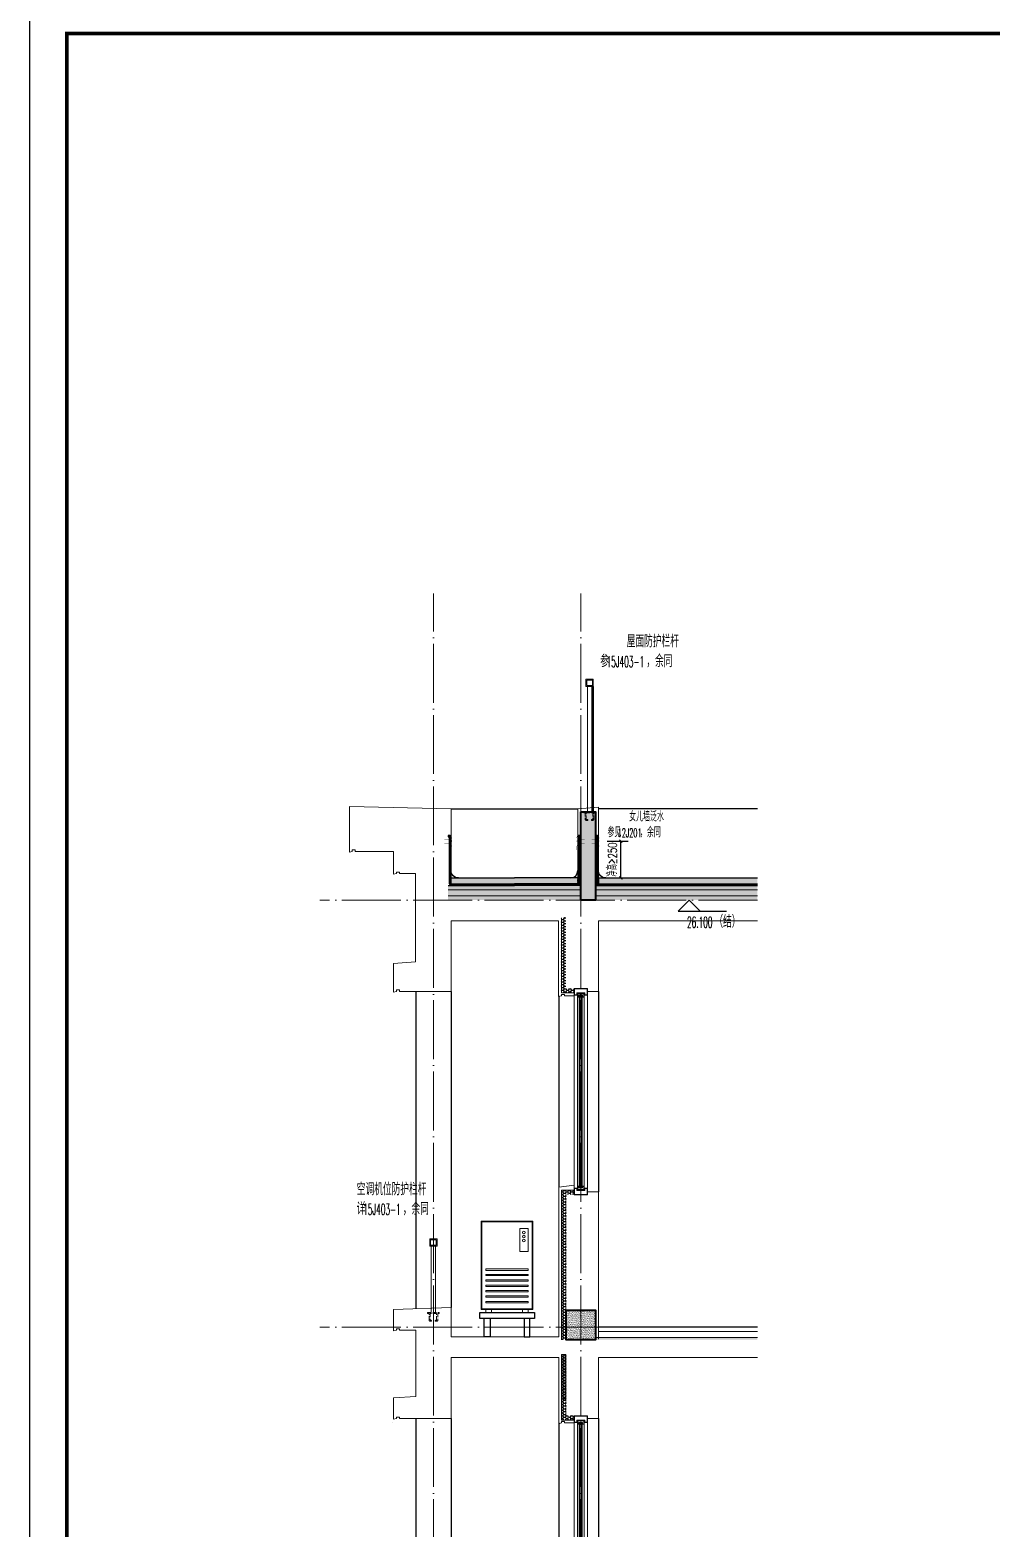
# Model space of a CAD drawing. Extents: x 27938 to 725830, y -209821 to 1628073.
# Drawn here: x 484430 to 490952, y -158206 to -148036 of the extents above; entities that cross this region are included whole.
import ezdxf
from ezdxf.xclip import XClip

# ---------------------------------------------------------------- set-up
doc = ezdxf.new("R2010")
doc.units = 0
doc.header["$LTSCALE"] = 1000
doc.header["$MEASUREMENT"] = 0
doc.header["$XCLIPFRAME"] = 0
doc.linetypes.add('DASH', pattern=[0.35, 0.25, -0.1])
doc.linetypes.add('DOTE', pattern=[2.42, 2, -0.2, 0.02, -0.2])
for name, color, linetype in [('3-屋面构造层', 157, 'Continuous'), ('DIM_ELEV', 3, 'Continuous'), ('DIM_IDEN', 67, 'Continuous'), ('PUB_TEXT', 4, 'Continuous'), ('Stair-栏杆', 142, 'Continuous'), ('SURFACE', 6, 'Continuous'), ('图框', 140, 'Continuous'), ('看线', 251, 'Continuous'), ('空调外机', 8, 'Continuous'), ('立面-看线', 251, 'Continuous')]:
    doc.layers.add(name, color=color, linetype=linetype)
for name, color, linetype, lineweight in [('DOTE', 19, 'DOTE', 9), ('PUB_HATCH', 8, 'Continuous', 9), ('S_WINDOW', 144, 'Continuous', 15), ('WALL', 9, 'Continuous', 40), ('内粉刷', 37, 'Continuous', 9), ('平面-空调室外机', 143, 'Continuous', 9), ('立面-栏杆', 105, 'Continuous', 15), ('细细', 250, 'Continuous', 0)]:
    doc.layers.add(name, color=color, linetype=linetype, lineweight=lineweight)
doc.layers.add('yichutu', color=7, linetype='Continuous', true_color=0xffffff, plot=False)
doc.styles.add('_TCH_DIM', font='SIMPLEX.shx', dxfattribs={"width": 0.7, "bigfont": 'GBCBIG.shx'})
doc.styles.add('_TCH_DIM_T3', font='SIMPLEX.shx', dxfattribs={"width": 0.494118, "bigfont": 'GBCBIG.shx'})
doc.dimstyles.new('_TCH_ARCH&&20', dxfattribs={"dimtxt": 59.5, "dimasz": 20, "dimexe": 50, "dimexo": 60, "dimgap": 25.25, "dimtad": 1, "dimdec": 0, "dimzin": 0, "dimdsep": 46, "dimtxsty": '_TCH_DIM_T3', "dimblk": 'ARCHTICK', "dimcen": 0.09, "dimclrt": 7, "dimazin": 2, "dimtfac": 1, "dimtdec": 0, "dimtix": 1, "dimtmove": 2, "dimatfit": 3, "dimfxl": 1, "dimtolj": 1, "dimtzin": 0, "dimarcsym": 0})
pattern_1 = [(0, (-609601.26, -435030.22), (16.66875, 9.623705), [11.1125, -22.225]), (120, (-609601.26, -435030.22), (-16.66874801, 9.62370845), [11.1125, -22.225]), (60, (-609601.26, -435030.22), (1.99e-06, 19.24741345), [-22.225, 11.1125])]
pattern_2 = [(315, (-218910.2607, -140541.0897), (-1.767766953, -1.767766953), []), (315, (-218909.0822, -140541.0897), (-1.767766953, -1.767766953), [])]
pattern_3 = [(315, (-218910.2607, -141979.3279), (-1.767766953, -1.767766953), []), (315, (-218909.0822, -141979.3279), (-1.767766953, -1.767766953), [])]

# ---------------------------------------------------------------- blocks, each defined once
blk = doc.blocks.new('GFDDDDRG')
at = {"layer": '图框'}
blk.add_lwpolyline([(923310, -107437), (923310, -159999), (893610, -159999), (893610, -107437)], close=True, dxfattribs=at)
blk.add_lwpolyline([(923310, -107437), (923310, -159999), (893610, -159999), (893610, -107437)], close=True, dxfattribs=at)
at = {"layer": '图框', "const_width": 50}
blk.add_lwpolyline([(894110, -159499), (922810, -159499), (922810, -108687), (894110, -108687)], close=True, dxfattribs=at)
blk = doc.blocks.new('yct-1051-594-26275-14850-25-1002.0')
at = {"layer": 'yichutu', "color": 7, "true_color": 0xffffff}
blk.add_lwpolyline([(0, 0), (0, 14850), (26275, 14850), (26275, 0)], close=True, dxfattribs=at)
blk = doc.blocks.new('_ArchTick')
at = {"color": 0, "linetype": 'ByBlock', "const_width": 0.4}
blk.add_lwpolyline([(-0.5, -0.5), (0.5, 0.5)], dxfattribs=at)
blk = doc.blocks.new('*D228')
at = {"layer": 'Defpoints', "color": 0, "transparency": 16777216}
for p in [(488288, -153543), (488440, -153543), (488288, -153793)]:
    blk.add_point(p, dxfattribs=at)
at = {"layer": 'DIM_IDEN', "color": 0, "lineweight": -2, "transparency": 16777216}
for p, q in [((488348, -153543), (488490, -153543)), ((488440, -153793), (488440, -153543)), ((488348, -153793), (488490, -153793))]:
    blk.add_line(p, q, dxfattribs=at)
at = {"layer": 'DIM_IDEN', "color": 0, "lineweight": -2, "transparency": 16777216, "xscale": 20, "yscale": 20, "zscale": 20}
for p, rotation in [((488440, -153543), 90), ((488440, -153793), 270)]:
    blk.add_blockref('_ArchTick', p, dxfattribs=dict(at, rotation=rotation))
at = {"layer": 'DIM_IDEN', "color": 7, "transparency": 16777216, "insert": (488383, -153668), "char_height": 59.5, "attachment_point": 5, "rotation": 90, "style": '_TCH_DIM_T3'}
blk.add_mtext('\\A1;{\\W0.70588;净高≥250}', dxfattribs=at)
blk = doc.blocks.new('A$C05102146')
at = {"layer": 'PUB_TEXT', "style": '_TCH_DIM'}
for s, height, width, p in [('屋面防护栏杆', 84.4, 0.7, (227, 216)), ('参', 84.4, 0.7, (47, 81)), ('15J403-1', 74.4, 0.494118, (90, 81)), ('，余同', 84.4, 0.7, (360, 81))]:
    blk.add_text(s, height=height, dxfattribs=dict(at, width=width)).set_placement(p)
blk = doc.blocks.new('A$C40486AD2')
at = {"layer": 'PUB_TEXT', "style": '_TCH_DIM'}
for s, height, width, p in [('女儿墙泛水', 67.5, 0.7, (255, 115)), ('参见', 67.5, 0.7, (108, 8)), ('12J201', 59.5, 0.494118, (177, 8)), ('，余同', 67.5, 0.7, (328, 8))]:
    blk.add_text(s, height=height, dxfattribs=dict(at, width=width)).set_placement(p)
blk = doc.blocks.new('FGHFG4334GDFGDFFGGGGGGDFG4G')
at = {"layer": 'SURFACE', "const_width": 2.25}
for points in [[(47, 0), (0, 0)], [(47, -28), (0, -28)]]:
    blk.add_lwpolyline(points, dxfattribs=at)
at = {"layer": 'SURFACE', "const_width": 1.5}
blk.add_lwpolyline([(47, 17, -1), (47, 5), (47, -7, -1), (47, -19), (47, -37), (53, -48), (53, -73)], format="xyb", dxfattribs=at)
blk = doc.blocks.new('FGDGDGD')
at = {"layer": '3-屋面构造层'}
h = blk.add_hatch(dxfattribs=at)
h.set_pattern_fill('隔热材料01', color=256, scale=7.692308, style=0)
h.set_pattern_definition([(270, (9.5186, 433.228), (3.846153863, -7e-16), [0.385980771, -3.460173092]), (270, (6.637, 433.228), (3.846153863, -7e-16), [0.385980771, -3.460173092]), (90, (8.5996, 430.618), (-3.846153863, 2e-16), [0.385980771, -3.460173092]), (90, (7.556, 430.618), (-3.846153863, 2e-16), [0.385980771, -3.460173092]), (180, (10.002, 430), (-5e-16, -3.846153863), [3.848019248, 0.001865385]), (135, (8.9282, 430.193), (2e-16, 3.846144175), [0.328307694, -5.110980792]), (116.56505, (12.5422, 430.4251), (8.6793e-06, 3.8461487416), [0.215769232, -8.384500037]), (116.56505, (8.696, 430.4251), (8.6793e-06, 3.8461487416), [0.215769232, -8.384500037]), (153.43495, (13.1603, 430), (-8.679e-06, 3.846148742), [0.431538463, -8.168730805]), (153.43495, (9.3142, 430), (-8.679e-06, 3.846148742), [0.431538463, -8.168730805]), (63.43495, (12.4457, 431.0041), (-8.6793e-06, 3.8461487416), [2.054923086, -6.545346183]), (63.43495, (8.5996, 431.0041), (-8.6793e-06, 3.8461487416), [2.054923086, -6.545346183]), (116.56505, (13.3647, 433.228), (8.6793e-06, 3.8461487416), [0.215769232, -8.384500037]), (116.56505, (9.5186, 433.228), (8.6793e-06, 3.8461487416), [0.215769232, -8.384500037]), (135, (9.422, 433.421), (2e-16, 3.846144175), [0.328307694, -5.110980792]), (153.43495, (13.036, 433.6532), (-8.679e-06, 3.846148742), [0.431538463, -8.168730805]), (153.43495, (9.19, 433.6532), (-8.679e-06, 3.846148742), [0.431538463, -8.168730805]), (45, (6.7336, 433.421), (2e-16, 3.846144175), [0.328307694, -5.110980792]), (63.43495, (10.4833, 433.228), (-8.6793e-06, 3.8461487416), [0.215769232, -8.384500037]), (63.43495, (6.6371, 433.228), (-8.6793e-06, 3.8461487416), [0.215769232, -8.384500037]), (26.56505, (10.812, 433.6532), (8.679e-06, 3.846148742), [0.431538463, -8.168730805]), (26.56505, (6.9658, 433.6532), (8.679e-06, 3.846148742), [0.431538463, -8.168730805]), (116.56505, (11.4023, 431.0041), (8.6793e-06, 3.8461487416), [2.054923086, -6.545346183]), (116.56505, (7.5561, 431.0041), (8.6793e-06, 3.8461487416), [2.054923086, -6.545346183]), (45, (7.2275, 430.193), (2e-16, 3.846144175), [0.328307694, -5.110980792]), (63.43495, (11.3058, 430.4251), (-8.6793e-06, 3.8461487416), [0.215769232, -8.384500037]), (63.43495, (7.4596, 430.4251), (-8.6793e-06, 3.8461487416), [0.215769232, -8.384500037]), (26.56505, (10.6877, 430), (8.679e-06, 3.846148742), [0.431538463, -8.168730805]), (26.56505, (6.8415, 430), (8.679e-06, 3.846148742), [0.431538463, -8.168730805])])
edge = h.paths.add_edge_path()
edge.add_arc((682181, 585366), 9.23, 450, 540, ccw=False)
edge.add_line((682181, 585375), (682192, 585375))
edge.add_line((682192, 585375), (682192, 585366))
edge.add_line((682192, 585366), (682172, 585366))
h = blk.add_hatch(dxfattribs=at)
h.set_pattern_fill('混凝土', color=256, scale=5, angle=-1.1458, style=0)
h.set_pattern_definition([(48.854237, (-82751.966, -43707.863), (35.7930991, -3.8540962), [3.75, -41.25]), (353.854237, (-82751.966, -43707.863), (-6.1841378, 37.7408106), [3, -33]), (99.305637, (-82748.983, -43708.185), (29.6089874, 33.886691), [3.1870095, -35.0571056]), (45.038437, (-82751.766, -43697.865), (53.1858973, -9.3413237), [5.625, -61.875]), (95.489837, (-82747.334, -43698.644), (47.6977146, 47.7616795), [4.7805144, -52.58565]), (350.038437, (-82751.766, -43697.865), (47.6976773, 47.7617167), [4.5, -49.5]), (19.854237, (-82746.817, -43700.465), (29.4368469, -20.7237073), [3.75, -41.25]), (324.854237, (-82746.817, -43700.465), (12.8883392, 36.0069862), [3, -33]), (70.305637, (-82744.364, -43702.192), (42.3251977, 15.2832459), [3.1870095, -35.0571056]), (36.3542372, (-82751.966, -43707.863), (0.9406985, 16.62920733), [0, -32.6, 0, -33.5, 0, -33.125]), (6.3542372, (-82751.966, -43707.863), (13.54517982, 19.45362572), [0, -19.1, 0, -31.85, 0, -12.625]), (326.3542372, (-82763.114, -43707.64), (26.66323482, -1.66123381), [0, -12.5, 0, -39, 0, -51.75]), (316.3542372, (-82768.113, -43707.54), (29.2535633, 4.4211788), [0, -16.25, 0, -25.9, 0, -36.75])])
h.paths.add_polyline_path([(674875, 585046), (674875, 585086), (682172, 585086), (682172, 585046)])
h = blk.add_hatch(dxfattribs=at)
h.set_pattern_fill('隔热材料03', color=256, scale=12.5, style=0)
h.set_pattern_definition([(113.578, (-500407.8114, 374696.8656), (-0.0086926214, 6.2699620763), [1.075, -0.5693125, 2.8375, -0.5693125, 1.075, -0.6825]), (66.42, (-500406.1744, 374696.8656), (2.727787851, 6.0425e-05), [1.075, -0.5693125, 2.840375, -0.5693125, 1.075, -0.6825]), (180, (-500406.1744, 374696.8656), (0, 6.25), [1.636625, -1.0910625]), (180, (-500407.538, 374702.4906), (0, 6.25), [1.636625, -1.0910625]), (90, (-500405.7427, 374697.8548), (2.72775, 2e-16), [0.52175, -5.72825]), (90, (-500407.1066, 374700.9798), (2.72775, 2e-16), [0.52175, -5.72825]), (90, (-500408.2427, 374697.8548), (2.72775, 2e-16), [0.52175, -5.72825]), (90, (-500409.6066, 374700.9798), (2.72775, 2e-16), [0.52175, -5.72825])])
edge = h.paths.add_edge_path()
edge.add_line((682178, 585086), (682178, 585050))
edge.add_arc((682172, 585050), 6.25, 270, 360, ccw=False)
edge.add_line((682172, 585044), (682172, 585086))
edge.add_line((682172, 585086), (682178, 585086))
h = blk.add_hatch(dxfattribs=at)
h.set_pattern_fill('焦渣矿渣', color=256, scale=4, angle=-1.1458, style=0)
h.set_pattern_definition([(358.8542372, (-82751.966, -43697.863), (8.27546507, 13.69326162), [1.6, -14.4]), (298.8542372, (-82751.966, -43697.863), (15.99644496, -0.32013217), [1.6, -14.4]), (238.8542372, (-82750.366, -43697.895), (7.72097989, -14.0133938), [1.6, -14.4]), (268.8542372, (-82745.567, -43697.991), (15.83683295, -8.3183365), [2.4, -11.456]), (268.8542372, (-82743.967, -43698.023), (15.83683295, -8.3183365), [2.4, -11.456]), (268.8542372, (-82742.368, -43698.055), (15.83683295, -8.3183365), [2.4, -11.456])])
h.paths.add_polyline_path([(674875, 585006), (674875, 585036), (682192, 585036), (682192, 585006)])
h = blk.add_hatch(dxfattribs=at)
h.set_pattern_fill('加气混凝土', color=256, scale=5, style=0)
h.set_pattern_definition([(0, (-82734.266, -43726.163), (30, 60), [0, -60]), (0, (-82769.366, -43734.263), (30, 60), [0, -60]), (0, (-82749.866, -43734.863), (30, 60), [0, -60]), (0, (-82728.566, -43717.163), (30, 60), [0, -60]), (0, (-82753.466, -43737.863), (30, 60), [0, -60]), (0, (-82722.566, -43679.363), (30, 60), [0, -60]), (0, (-82740.866, -43684.163), (30, 60), [0, -60]), (0, (-82731.266, -43691.663), (30, 60), [0, -60]), (0, (-82780.166, -43692.863), (30, 60), [0, -60]), (0, (-82750.766, -43695.563), (30, 60), [0, -60]), (0, (-82762.166, -43710.863), (30, 60), [0, -60]), (0, (-82761.566, -43733.363), (30, 60), [0, -60]), (0, (-82739.066, -43735.763), (30, 60), [0, -60]), (0, (-82722.566, -43709.363), (30, 60), [0, -60]), (0, (-82778.666, -43718.663), (30, 60), [0, -60]), (0, (-82773.566, -43708.463), (30, 60), [0, -60]), (0, (-82750.166, -43712.663), (30, 60), [0, -60]), (0, (-82758.566, -43721.363), (30, 60), [0, -60]), (0, (-82763.366, -43701.563), (30, 60), [0, -60]), (0, (-82755.866, -43679.063), (30, 60), [0, -60]), (0, (-82776.266, -43731.263), (30, 60), [0, -60]), (0, (-82743.266, -43691.363), (30, 60), [0, -60]), (0, (-82771.166, -43690.463), (30, 60), [0, -60]), (0, (-82775.966, -43682.663), (30, 60), [0, -60]), (130.601294, (-82726.2516, -43698.149), (-149.999998343, 180.000000787), [2.6341554, -1103.7111]), (18.4349488, (-82730.537, -43697.006), (149.99999945, 59.99999956), [2.710524, -376.76279]), (90, (-82730.537, -43699.578), (30, 60), [2.5714284, -117.428565]), (161.565051, (-82727.966, -43700.435), (-150.000000755, 59.99999553), [2.710524, -376.76279]), (53.1301023, (-82727.966, -43700.435), (30.00000006, 59.99999997), [2.857143, -297.14285]), (135, (-82725.68, -43731.006), (-30.00000363, 59.99999594), [2.424366, -167.28126]), (45, (-82729.109, -43731.006), (29.9999998, 59.99999976), [2.424366, -167.28126]), (135, (-82727.394, -43732.72), (-30.00000363, 59.99999594), [2.424366, -167.28126]), (45, (-82727.394, -43732.72), (29.9999998, 59.99999976), [2.424366, -167.28126]), (116.565051, (-82754.537, -43690.72), (-5.2e-06, 119.9999967), [3.1943826, -63.88765]), (180, (-82755.966, -43687.863), (-30, 60), [3.4285716, -56.571425]), (63.434949, (-82760.823, -43690.72), (3e-07, 119.9999994), [3.1943826, -63.88765]), (116.565051, (-82759.394, -43693.58), (-5.2e-06, 119.9999967), [3.1943826, -63.88765]), (0, (-82759.394, -43693.58), (30, 60), [3.4285716, -56.571425]), (63.434949, (-82755.966, -43693.58), (3e-07, 119.9999994), [3.1943826, -63.88765]), (107.102728, (-82731.9658, -43711.0063), (-89.999996559, 300.000000484), [3.8861346, -1628.29025]), (143.972626, (-82733.1087, -43707.292), (-569.999992774, 419.999999525), [3.8861346, -812.202]), (180, (-82736.25, -43705.006), (-30, 60), [3.7142856, -56.28571]), (36.0273733, (-82743.1087, -43707.292), (569.999995788, 419.999995472), [3.8861346, -812.202]), (71.5650511, (-82744.252, -43710.721), (90.00000046, 299.99999948), [3.6140316, -375.85928]), (107.102728, (-82743.1087, -43714.4348), (-89.999996559, 300.000000484), [3.8861346, -1628.29025]), (143.972626, (-82739.966, -43716.7206), (-569.999992774, 419.999999525), [3.8861346, -812.202]), (0, (-82739.966, -43716.72), (30, 60), [3.7142856, -56.28571]), (36.0273733, (-82736.2516, -43716.7206), (569.999995788, 419.999995472), [3.8861346, -812.202]), (71.5650511, (-82733.109, -43714.435), (90.00000046, 299.99999948), [3.6140316, -375.85928]), (150.255118, (-82731.3944, -43683.006), (-90.000000213, 59.999999257), [2.303502, -481.43196]), (90, (-82733.394, -43684.15), (30, 60), [2.2857144, -117.714275]), (29.7448813, (-82733.3944, -43684.149), (90.000000053, 59.99999972), [2.303502, -481.43196]), (116.565051, (-82745.394, -43725.58), (-5.2e-06, 119.9999967), [3.1943826, -63.88765]), (168.690067, (-82746.823, -43722.7206), (-270.0000002, 59.999998494), [2.9137254, -608.96855]), (41.1859251, (-82751.9658, -43724.149), (749.999995456, 659.999994229), [3.0371844, -1272.5802]), (90, (-82751.966, -43727.006), (30, 60), [2.857143, -117.14285]), (138.814074, (-82749.68, -43729.0063), (-749.999986669, 660.000004204), [3.0371844, -1272.5802]), (16.6992442, (-82749.68, -43729.0063), (989.999992552, 299.999996858), [2.982945, -1249.85375]), (60.9453959, (-82746.823, -43728.149), (29.99999992, 59.999999469), [2.9416086, -1232.53395]), (109.983106, (-82770.5373, -43700.4348), (-150.000000565, 419.9999988885), [3.3442002, -1401.21975]), (155.556045, (-82771.68, -43697.292), (-390.0000014866, 179.99999626), [3.4522986, -1446.51315]), (24.4439547, (-82777.9658, -43697.292), (390.0000001945, 179.999999134), [3.4522986, -1446.51315]), (70.0168934, (-82779.1087, -43700.4348), (150.000000452, 419.999998958), [3.3442002, -1401.21975]), (109.983106, (-82777.9658, -43703.5777), (-150.000000565, 419.9999988885), [3.3442002, -1401.21975]), (160.016893, (-82774.823, -43704.7206), (-150.000000088, 59.999997267), [3.3442002, -698.93775]), (19.9831065, (-82774.823, -43704.7206), (149.999999176, 59.999999905), [3.3442002, -698.93775]), (70.0168934, (-82771.68, -43703.5777), (150.000000452, 419.999998958), [3.3442002, -1401.21975]), (122.005383, (-82748.2516, -43705.8634), (-30.000004026, 59.999996937), [2.6954232, -563.3434]), (18.4349488, (-82752.252, -43704.435), (149.99999945, 59.99999956), [2.710524, -376.76279]), (90, (-82752.252, -43707.006), (30, 60), [2.5714284, -117.428565]), (161.565051, (-82749.68, -43707.863), (-150.000000755, 59.99999553), [2.710524, -376.76279]), (54.4623222, (-82749.68, -43707.8634), (209.999999696, 299.99999955), [2.457807, -1029.82115]), (116.565051, (-82765.68, -43720.435), (-5.2e-06, 119.9999967), [3.1943826, -63.88765]), (180, (-82767.11, -43717.58), (-30, 60), [3.142857, -56.85714]), (59.0362434, (-82771.966, -43720.435), (30.000000098, 59.99999971), [3.3319728, -696.3822]), (120.963756, (-82770.2516, -43723.292), (-30.0000041, 59.999997245), [3.3319728, -696.3822]), (0, (-82770.25, -43723.29), (30, 60), [3.142857, -56.85714]), (63.434949, (-82767.11, -43723.29), (3e-07, 119.9999994), [3.1943826, -63.88765])])
h.paths.add_polyline_path([(682192, 584936), (674875, 584936), (674875, 584966), (682192, 584966)])
at = {"layer": '立面-看线'}
h = blk.add_hatch(dxfattribs=at)
h.set_pattern_fill('HONEY', color=256, scale=7)
h.set_pattern_definition([(0, (-799653.24, -415240.13), (16.66875, 9.623705), [11.1125, -22.225]), (120, (-799653.24, -415240.13), (-16.66874801, 9.62370845), [11.1125, -22.225]), (60, (-799653.24, -415240.13), (1.99e-06, 19.24741345), [-22.225, 11.1125])])
h.paths.add_polyline_path([(682192, 584966), (674875, 584966), (674875, 585006), (682192, 585006)])
at = {"layer": '3-屋面构造层'}
for p, q in [((682178, 585086), (674875, 585086)), ((682172, 585086), (682172, 585044)), ((682172, 585046), (674875, 585046)), ((682192, 585036), (674875, 585036))]:
    blk.add_line(p, q, dxfattribs=at)
at = {"layer": '3-屋面构造层', "color": 251, "linetype": 'DASH', "ltscale": 0.05, "true_color": 0x636466, "const_width": 2.5}
for points in [[(682057, 585043), (682172, 585043, 0.414214), (682179, 585050), (682179, 585366)], [(682057, 585039), (682172, 585039, 0.414214), (682183, 585050), (682183, 585366)]]:
    blk.add_lwpolyline(points, format="xyb", dxfattribs=at)
at = {"layer": '3-屋面构造层', "color": 251, "true_color": 0x636466}
for points in [[(682057, 585041), (682172, 585041, 0.414214), (682180, 585050), (682180, 585366)], [(682057, 585044), (682172, 585044, 0.414214), (682178, 585050), (682178, 585366)], [(682057, 585040), (682172, 585040, 0.414214), (682182, 585050), (682182, 585366), (682184, 585366), (682184, 585050, -0.414214), (682172, 585038), (682057, 585038)]]:
    blk.add_lwpolyline(points, format="xyb", dxfattribs=at)
at = {"layer": '3-屋面构造层', "ltscale": 0.8}
blk.add_lwpolyline([(682172, 585366, -0.414214), (682181, 585375), (682192, 585375), (682192, 585366), (682172, 585366)], format="xyb", dxfattribs=at)
at = {"layer": '3-屋面构造层', "color": 251, "linetype": 'DASH', "ltscale": 0.05, "true_color": 0x636466, "const_width": 2.5}
for points in [[(682043, 585039), (674875, 585039)], [(682057, 585043), (682043, 585039)]]:
    blk.add_lwpolyline(points, dxfattribs=at)
at = {"layer": '3-屋面构造层', "color": 251, "true_color": 0x636466}
for points in [[(682043, 585040), (674875, 585040)], [(674875, 585038), (682043, 585038)], [(682056, 585044), (682042, 585040)], [(682043, 585038), (682057, 585042)]]:
    blk.add_lwpolyline(points, dxfattribs=at)
at = {"layer": '3-屋面构造层'}
blk.add_arc((682122, 585136), 50, 270, 360, dxfattribs=at)
at = {"layer": 'PUB_HATCH', "color": 215, "true_color": 0xa953a0}
for p, q in [((682192, 585006), (674875, 585006)), ((682192, 584966), (674875, 584966))]:
    blk.add_line(p, q, dxfattribs=at)
at = {"layer": '3-屋面构造层', "color": 1, "xscale": -1}
blk.add_blockref('FGHFG4334GDFGDFFGGGGGGDFG4G', (682218, 585349), dxfattribs=at)
blk = doc.blocks.new('FGHFGFD')
at = {"layer": '立面-栏杆'}
for p, q in [((542634, 108636), (542634, 109486)), ((542664, 109486), (542664, 108636))]:
    blk.add_line(p, q, dxfattribs=at)
at = {"layer": '立面-栏杆', "linetype": 'DASH', "ltscale": 0.1}
for p, q in [((542689, 108636), (542609, 108636)), ((542609, 108636), (542609, 108629)), ((542609, 108629), (542619, 108629)), ((542619, 108629), (542619, 108585)), ((542626, 108629), (542671, 108629)), ((542626, 108585), (542626, 108629)), ((542671, 108629), (542671, 108585)), ((542678, 108629), (542689, 108629)), ((542678, 108585), (542678, 108629)), ((542689, 108629), (542689, 108636)), ((542634, 108583), (542628, 108583)), ((542628, 108576), (542634, 108576)), ((542636, 108579), (542636, 108581)), ((542661, 108581), (542661, 108579)), ((542669, 108583), (542664, 108583)), ((542664, 108576), (542669, 108576))]:
    blk.add_line(p, q, dxfattribs=at)
at = {"layer": '立面-栏杆'}
for points in [[(542674, 109536), (542624, 109536), (542624, 109486), (542674, 109486)], [(542668, 109530), (542630, 109530), (542630, 109492), (542668, 109492)]]:
    blk.add_lwpolyline(points, close=True, dxfattribs=at)
at = {"layer": '立面-栏杆', "linetype": 'DASH', "ltscale": 0.1}
for centre, major_axis, start_param, end_param in [((542628, 108585), (6.36, 6.36), 2.356194, 3.926991), ((542628, 108585), (1.27, 1.27), 2.356194, 3.926991), ((542634, 108581), (1.91, 1.91), 5.497787, 7.068583), ((542634, 108579), (1.91, 1.91), 3.926991, 5.497787), ((542664, 108581), (1.91, 1.91), 0.785398, 2.356194), ((542666, 108581), (3.53, 3.53), 2.748894, 3.534292), ((542669, 108585), (-6.36, 6.36), 2.356194, 3.926991), ((542669, 108585), (-1.27, 1.27), 2.356194, 3.926991)]:
    blk.add_ellipse(centre, major_axis=major_axis, ratio=1, start_param=start_param, end_param=end_param, dxfattribs=at)
blk = doc.blocks.new('A$C1F6240CC')
at = {"layer": 'PUB_HATCH'}
h = blk.add_hatch(dxfattribs=at)
h.set_pattern_fill('DOTS', color=251, scale=2, style=0)
h.set_pattern_definition([(0, (-2e-08, -300), (1.5875, 3.175), [0, -3.175])])
h.paths.add_polyline_path([(-30, -300), (0, -300), (0, -50), (0, 0), (0, 0), (0, 0), (-30, 0)])
at = {"layer": 'PUB_HATCH', "color": 5}
blk.add_lwpolyline([(0, 0), (-30, 0), (-30, -300), (0, -300)], close=True, dxfattribs=at)
blk = doc.blocks.new('zrszerf')
at = {"layer": '细细'}
h = blk.add_hatch(dxfattribs=at)
h.set_pattern_fill('金属', color=256, style=0)
h.set_pattern_definition(pattern_2)
h.paths.add_polyline_path([(257695, 608543), (257715, 608543), (257715, 608557), (257765, 608557), (257765, 608543), (257785, 608543), (257785, 608588), (257695, 608588)])
h.paths.add_polyline_path([(257713, 608559), (257713, 608545), (257697, 608545), (257697, 608586), (257783, 608586), (257783, 608545), (257767, 608545), (257767, 608559)], flags=16)
h = blk.add_hatch(dxfattribs=at)
h.set_pattern_fill('金属', color=256, style=0)
h.set_pattern_definition(pattern_2)
h.paths.add_polyline_path([(257762, 608555), (257762, 608530), (257750, 608530), (257750, 608540), (257729, 608540), (257729, 608530), (257717, 608530), (257717, 608555)])
h.paths.add_polyline_path([(257719, 608553), (257719, 608532), (257727, 608532), (257727, 608542), (257752, 608542), (257752, 608532), (257760, 608532), (257760, 608553)], flags=16)
h = blk.add_hatch(color=256, dxfattribs=at)
edge = h.paths.add_edge_path()
edge.add_line((257735, 608540), (257735, 608528))
edge.add_arc((257740, 608520), 9.44, 61.5175, 118.4825, ccw=False)
edge.add_line((257744, 608528), (257744, 608540))
edge.add_arc((257740, 608548), 9.44, 241.5175, 298.4825, ccw=False)
h = blk.add_hatch(dxfattribs=at)
h.set_pattern_fill('金属', color=256, style=0)
h.set_pattern_definition(pattern_3)
h.paths.add_polyline_path([(257695, 607233), (257715, 607233), (257715, 607220), (257765, 607220), (257765, 607233), (257785, 607233), (257785, 607188), (257695, 607188)])
h.paths.add_polyline_path([(257713, 607218), (257713, 607231), (257697, 607231), (257697, 607190), (257783, 607190), (257783, 607231), (257767, 607231), (257767, 607218)], flags=16)
h = blk.add_hatch(dxfattribs=at)
h.set_pattern_fill('金属', color=256, style=0)
h.set_pattern_definition(pattern_3)
h.paths.add_polyline_path([(257762, 607222), (257762, 607247), (257750, 607247), (257750, 607237), (257729, 607237), (257729, 607247), (257717, 607247), (257717, 607222)])
h.paths.add_polyline_path([(257719, 607224), (257719, 607245), (257727, 607245), (257727, 607235), (257752, 607235), (257752, 607245), (257760, 607245), (257760, 607224)], flags=16)
h = blk.add_hatch(color=256, dxfattribs=at)
edge = h.paths.add_edge_path()
edge.add_line((257735, 607237), (257735, 607249))
edge.add_arc((257740, 607257), 9.44, 241.5175, 298.4825)
edge.add_line((257744, 607249), (257744, 607237))
edge.add_arc((257740, 607229), 9.44, 61.5175, 118.4825)
at = {"layer": 'S_WINDOW'}
for p, q in [((257695, 607233), (257695, 608543)), ((257785, 607233), (257785, 608543)), ((257717, 607247), (257717, 608530)), ((257762, 607247), (257762, 608530))]:
    blk.add_line(p, q, dxfattribs=at)
for points in [[(257785, 608588), (257785, 608543), (257765, 608543), (257765, 608557), (257715, 608557), (257715, 608543), (257695, 608543), (257695, 608588)], [(257783, 608586), (257783, 608545), (257767, 608545), (257767, 608559), (257713, 608559), (257713, 608545), (257697, 608545), (257697, 608586)], [(257762, 608555), (257762, 608530), (257750, 608530), (257750, 608540), (257729, 608540), (257729, 608530), (257717, 608530), (257717, 608555)], [(257760, 608553), (257760, 608532), (257752, 608532), (257752, 608542), (257727, 608542), (257727, 608532), (257719, 608532), (257719, 608553)], [(257785, 607188), (257785, 607233), (257765, 607233), (257765, 607220), (257715, 607220), (257715, 607233), (257695, 607233), (257695, 607188)], [(257783, 607190), (257783, 607231), (257767, 607231), (257767, 607218), (257713, 607218), (257713, 607231), (257697, 607231), (257697, 607190)], [(257762, 607222), (257762, 607247), (257750, 607247), (257750, 607237), (257729, 607237), (257729, 607247), (257717, 607247), (257717, 607222)], [(257760, 607224), (257760, 607245), (257752, 607245), (257752, 607235), (257727, 607235), (257727, 607245), (257719, 607245), (257719, 607224)]]:
    blk.add_lwpolyline(points, close=True, dxfattribs=at)
at = {"layer": '细细'}
for points in [[(257729, 608530), (257729, 607247)], [(257735, 607249), (257735, 608540)], [(257744, 607249), (257744, 608540)], [(257750, 608530), (257750, 607247)]]:
    blk.add_lwpolyline(points, dxfattribs=at)
for points in [[(257735, 608540), (257735, 608528, -0.253805), (257744, 608528), (257744, 608540, -0.253805)], [(257735, 607237), (257735, 607249, 0.253805), (257744, 607249), (257744, 607237, 0.253805)]]:
    blk.add_lwpolyline(points, format="xyb", close=True, dxfattribs=at)
blk = doc.blocks.new('A$C01BC52BD')
at = {"layer": '立面-栏杆'}
for p, q in [((-15, 0), (-15, 450)), ((15, 450), (15, 0))]:
    blk.add_line(p, q, dxfattribs=at)
at = {"layer": '立面-栏杆', "linetype": 'DASH', "ltscale": 0.1}
for p, q in [((40, 0), (-40, 0)), ((-40, 0), (-40, -7)), ((40, -7), (40, 0)), ((-40, -7), (-30, -7)), ((-30, -7), (-30, -51)), ((-22, -7), (22, -7)), ((-22, -51), (-22, -7)), ((-15, -53), (-21, -53)), ((-21, -60), (-15, -60)), ((-13, -57), (-13, -56)), ((13, -56), (13, -57)), ((21, -53), (15, -53)), ((15, -60), (21, -60)), ((22, -7), (22, -51)), ((30, -7), (40, -7)), ((30, -51), (30, -7))]:
    blk.add_line(p, q, dxfattribs=at)
at = {"layer": '立面-栏杆'}
for points in [[(25, 500), (-25, 500), (-25, 450), (25, 450)], [(19, 494), (-19, 494), (-19, 456), (19, 456)]]:
    blk.add_lwpolyline(points, close=True, dxfattribs=at)
at = {"layer": '立面-栏杆', "linetype": 'DASH', "ltscale": 0.1}
for centre, major_axis, start_param, end_param in [((-21, -51), (6.36, 6.36), 2.356194, 3.926991), ((-21, -51), (1.27, 1.27), 2.356194, 3.926991), ((-15, -56), (1.91, 1.91), 5.497787, 7.068583), ((-15, -57), (1.91, 1.91), 3.926991, 5.497787), ((15, -56), (1.91, 1.91), 0.785398, 2.356194), ((17, -55), (3.53, 3.53), 2.748894, 3.534292), ((21, -51), (-6.36, 6.36), 2.356194, 3.926991), ((21, -51), (-1.27, 1.27), 2.356194, 3.926991)]:
    blk.add_ellipse(centre, major_axis=major_axis, ratio=1, start_param=start_param, end_param=end_param, dxfattribs=at)
blk = doc.blocks.new('A$C2F8614E4')
at = {"layer": 'PUB_TEXT', "style": '_TCH_DIM'}
for s, height, width, p in [('空调机位防护栏杆', 84.4, 0.7, (-495, 296)), ('详', 84.4, 0.7, (-495, 163)), ('15J403-1', 74.4, 0.494118, (-452, 163)), ('，余同', 84.4, 0.7, (-183, 163))]:
    blk.add_text(s, height=height, dxfattribs=dict(at, width=width)).set_placement(p)
blk = doc.blocks.new('kongtiao')
for p, q in [((-339, 49), (-339, -551)), ((11, 49), (-339, 49)), ((-334, 44), (-334, -546)), ((6, 44), (-334, 44)), ((6, -546), (6, 44)), ((11, -551), (11, 49)), ((-76, 0), (-76, -157)), ((-21, 0), (-76, 0)), ((-21, -157), (-21, 0)), ((-76, -157), (-21, -157)), ((-339, -551), (11, -551)), ((-334, -546), (6, -546)), ((-307, -551), (-307, -571)), ((-307, -571), (-270, -571)), ((-270, -571), (-270, -551)), ((-58, -571), (-58, -551)), ((-21, -571), (-58, -571)), ((-21, -551), (-21, -571))]:
    blk.add_line(p, q)
for points in [[(-307, -275), (-21, -275), (-21, -285), (-307, -285)], [(-307, -312), (-21, -312), (-21, -321), (-307, -321)], [(-307, -349), (-21, -349), (-21, -358), (-307, -358)], [(-307, -386), (-21, -386), (-21, -395), (-307, -395)], [(-307, -422), (-21, -422), (-21, -431), (-307, -431)], [(-307, -459), (-21, -459), (-21, -468), (-307, -468)], [(-307, -496), (-21, -496), (-21, -505), (-307, -505)]]:
    blk.add_lwpolyline(points, close=True)
for centre in [(-49, -28), (-49, -56), (-49, -83)]:
    blk.add_circle(centre, 9.18)
blk = doc.blocks.new('FDBFBCDAD')
at = {"layer": '立面-看线'}
h = blk.add_hatch(dxfattribs=at)
h.set_pattern_fill('HONEY', color=256, scale=7)
h.set_pattern_definition(pattern_1)
h.paths.add_polyline_path([(1135398, -166954), (1135428, -166954), (1135428, -165969), (1135483, -165969), (1135483, -165939), (1135398, -165939)])
h = blk.add_hatch(dxfattribs=at)
h.set_pattern_fill('碎沙', color=256, scale=4)
h.set_pattern_definition([(37.5, (334374.269, -552316.302), (-0.32000626, 9.78826475), [0, -7.7216, 0, -8.636, 0, -8.255]), (7.5, (334374.269, -552316.302), (8.99046566, 14.33650201), [0, -4.1656, 0, -6.9596, 0, -2.667]), (327.5, (334368.021, -552316.302), (15.819847405, 0.02874369), [0, -2.54, 0, -9.144, 0, -11.938]), (317.5, (334368.021, -552316.302), (15.27112905, 4.45858647), [0, -1.27, 0, -5.9944, 0, -6.858])])
h.paths.add_polyline_path([(1135428, -166954), (1135628, -166954), (1135628, -166754), (1135428, -166754)])
h = blk.add_hatch(dxfattribs=at)
h.set_pattern_fill('HONEY', color=256, scale=7)
h.set_pattern_definition([(0, (334278.24, -552316.302), (16.66875, 9.623705), [11.1125, -22.225]), (120, (334278.24, -552316.302), (-16.66874801, 9.62370845), [11.1125, -22.225]), (60, (334278.24, -552316.302), (1.99e-06, 19.24741345), [-22.225, 11.1125])])
h.paths.add_polyline_path([(1136726, -166939), (1135628, -166939), (1135628, -166954), (1136726, -166954)])
h = blk.add_hatch(dxfattribs=at)
h.set_pattern_fill('HONEY', color=256, scale=7)
h.set_pattern_definition(pattern_1)
h.paths.add_polyline_path([(1135398, -167054), (1135428, -167054), (1135428, -167469), (1135483, -167469), (1135483, -167499), (1135398, -167499)])
at = {"layer": 'PUB_HATCH', "color": 215, "true_color": 0xa953a0}
blk.add_line((1135628, -166939), (1136726, -166939), dxfattribs=at)
for points in [[(1135398, -166954), (1135398, -165939), (1135483, -165939)], [(1135483, -167499), (1135398, -167499), (1135398, -167054)]]:
    blk.add_lwpolyline(points, dxfattribs=at)
at = {"layer": 'WALL'}
blk.add_lwpolyline([(1135428, -166754), (1135628, -166754), (1135628, -166954), (1135428, -166954)], close=True, dxfattribs=at)
at = {"layer": '内粉刷'}
for p, q in [((1135378, -166869), (1135378, -166934)), ((1135378, -167074), (1135378, -167519))]:
    blk.add_line(p, q, dxfattribs=at)
for points in [[(1135378, -166869), (1135378, -165919), (1135483, -165904)], [(1135573, -165949), (1135648, -165949), (1135648, -166949)], [(1135378, -166934), (1134648, -166934), (1134648, -166734), (1134258, -166749), (1134258, -166889)], [(1134298, -166889), (1134298, -166879), (1134278, -166879), (1134278, -166889), (1134258, -166894), (1134258, -166889)], [(1134298, -166889), (1134408, -166889), (1134408, -167339), (1134258, -167349), (1134258, -167489)], [(1136726, -166899), (1135648, -166899)], [(1134298, -167489), (1134648, -167489), (1134648, -167074), (1135378, -167074)], [(1135573, -167489), (1135648, -167489), (1135648, -167074), (1136726, -167074)], [(1134298, -167489), (1134298, -167479), (1134278, -167479), (1134278, -167489), (1134258, -167494), (1134258, -167489)], [(1134248, -167519), (1134248, -167519)], [(1135418, -167519), (1135418, -167509), (1135398, -167509), (1135398, -167519), (1135378, -167524), (1135378, -167519)], [(1135418, -167519), (1135483, -167519)]]:
    blk.add_lwpolyline(points, dxfattribs=at)
at = {"layer": '看线'}
for p, q in [((1134408, -164589), (1134408, -166744)), ((1134648, -164589), (1134648, -166734)), ((1135378, -164619), (1135378, -165919)), ((1135648, -164589), (1135648, -165949))]:
    blk.add_line(p, q, dxfattribs=at)
at = {"layer": '看线', "color": 32}
blk.add_lwpolyline([(1136726, -166869), (1135648, -166869)], dxfattribs=at)
at = {"layer": '空调外机', "linetype": 'Continuous'}
blk.add_lwpolyline([(1135213, -166809), (1134843, -166809), (1134843, -166769), (1135213, -166769)], close=True, dxfattribs=at)
for points in [[(1134913, -166809), (1134913, -166934), (1134873, -166934), (1134873, -166809)], [(1135143, -166809), (1135143, -166934), (1135183, -166934), (1135183, -166809)]]:
    blk.add_lwpolyline(points, dxfattribs=at)
for name, p in [('zrszerf', (877788, -773158)), ('A$C2F8614E4', (1134503, -166269))]:
    blk.add_blockref(name, p)
at = {"xscale": -1}
blk.add_blockref('A$C01BC52BD', (1134528, -166769), dxfattribs=at)
at = {"layer": '平面-空调室外机'}
blk.add_blockref('kongtiao', (1135191, -166198), dxfattribs=at)

msp = doc.modelspace()

# ---------------------------------------------------------------- hatches: boundary and pattern name
at = {"layer": 'Stair-栏杆'}
h = msp.add_hatch(dxfattribs=at)
h.set_pattern_fill('水域', color=5, scale=5)
h.set_pattern_definition([(0, (-54421.249, -261979.151), (0, 10.23622015), [1.2795276, -8.956693]), (26.5650512, (-54419.969, -261979.151), (10.236220737, 9.4e-08), [1.4305551, -21.458329]), (333.4349488, (-54412.292, -261978.5112), (10.23622078, -4e-09), [1.4305551, -21.458329]), (45, (-54418.6896, -261978.511), (0, 10.2362206), [1.80952525, -12.666676]), (135, (-54412.292, -261978.511), (-10.2362206, 1e-15), [1.80952525, -12.666676]), (26.5650512, (-54417.41, -261977.2317), (10.236220737, 9.4e-08), [1.4305551, -21.458329]), (333.4349488, (-54414.851, -261976.592), (10.23622078, -4e-09), [1.4305551, -21.458329]), (0, (-54416.131, -261976.592), (0, 10.23622015), [1.2795276, -8.956693])])
h.paths.add_polyline_path([(488242.6, -152493), (488242.6, -153343), (488252.6, -153343), (488252.6, -152493)])
at = {"layer": '立面-看线'}
h = msp.add_hatch(dxfattribs=at)
h.set_pattern_fill('碎沙', color=256, scale=4)
h.set_pattern_definition([(37.5, (-312885.65, -539304.992), (-0.32000626, 9.78826475), [0, -7.7216, 0, -8.636, 0, -8.255]), (7.5, (-312885.65, -539304.992), (8.99046566, 14.33650201), [0, -4.1656, 0, -6.9596, 0, -2.667]), (327.5, (-312891.8985, -539304.992), (15.819847405, 0.02874369), [0, -2.54, 0, -9.144, 0, -11.938]), (317.5, (-312891.899, -539304.992), (15.27112905, 4.45858647), [0, -1.27, 0, -5.9944, 0, -6.858])])
h.paths.add_polyline_path([(488167.6, -153943), (488267.6, -153943), (488267.6, -153343), (488167.6, -153343)])
h = msp.add_hatch(dxfattribs=at)
h.set_pattern_fill('HONEY', color=256, scale=7)
h.set_pattern_definition([(0, (-1256961.179, -422103.902), (16.66875, 9.623705), [11.1125, -22.225]), (120, (-1256961.179, -422103.902), (-16.66874801, 9.62370845), [11.1125, -22.225]), (60, (-1256961.179, -422103.902), (1.99e-06, 19.24741345), [-22.225, 11.1125])])
h.paths.add_polyline_path([(488037.6, -154063), (488067.6, -154063), (488067.6, -154543), (488122.6, -154543), (488122.6, -154573), (488037.6, -154573)])

# ---------------------------------------------------------------- linework, layer by layer
at = {"layer": 'DIM_ELEV', "color": 3}
for p, q in [((488903.3, -153943), (488828.3, -154018)), ((488903.3, -153943), (488978.3, -154018)), ((488828.3, -154018), (489156.3, -154018))]:
    msp.add_line(p, q, dxfattribs=at)
at = {"layer": 'DOTE', "linetype": 'DOTE', "ltscale": 0.2}
for p, q in [((487167.6, -169543), (487167.6, -151863)), ((488167.6, -169543), (488167.6, -151863)), ((489366.1, -153943), (486397.4, -153943)), ((489366.1, -156843), (486397.4, -156843))]:
    msp.add_line(p, q, dxfattribs=at)
at = {"layer": 'PUB_HATCH', "color": 215, "true_color": 0xa953a0}
msp.add_lwpolyline([(488122.6, -154573), (488037.6, -154573), (488037.6, -154063)], dxfattribs=at)
at = {"layer": 'Stair-栏杆', "color": 5}
msp.add_lwpolyline([(488252.6, -152493), (488252.6, -152493), (488252.6, -153343), (488252.6, -153343)], close=True, dxfattribs=at)
at = {"layer": 'WALL', "color": 7}
msp.add_lwpolyline([(488167.6, -153343), (488267.6, -153343), (488267.6, -153943), (488167.6, -153943)], close=True, dxfattribs=at)
at = {"layer": '内粉刷'}
for points in [[(487287.6, -153793), (487287.6, -153323), (486597.6, -153308), (486597.6, -153613)], [(488147.6, -153793), (488147.6, -153323), (488287.6, -153313), (488287.6, -153793)], [(486637.6, -153613), (486637.6, -153603), (486617.6, -153603), (486617.6, -153613), (486597.6, -153618), (486597.6, -153613)], [(486617.6, -153613), (486617.6, -153613)], [(486637.6, -153613), (486897.6, -153613), (486897.6, -153763)], [(486937.6, -153763), (486937.6, -153753), (486917.6, -153753), (486917.6, -153763), (486897.6, -153768), (486897.6, -153763)], [(486937.6, -153763), (487047.6, -153763), (487047.6, -154363), (486897.6, -154373), (486897.6, -154563)], [(486937.6, -154563), (487287.6, -154563), (487287.6, -154083), (488017.6, -154083), (488017.6, -154593)], [(488212.6, -154563), (488287.6, -154563), (488287.6, -154083), (489366.1, -154083)], [(486937.6, -154563), (486937.6, -154553), (486917.6, -154553), (486917.6, -154563), (486897.6, -154568), (486897.6, -154563)], [(488057.6, -154593), (488057.6, -154583), (488037.6, -154583), (488037.6, -154593), (488017.6, -154598), (488017.6, -154593)], [(488057.6, -154593), (488122.6, -154593)]]:
    msp.add_lwpolyline(points, dxfattribs=at)
at = {"layer": '看线', "color": 252}
for p, q in [((487287.6, -153323), (488147.6, -153323)), ((489366.1, -153323), (488287.6, -153323))]:
    msp.add_line(p, q, dxfattribs=at)

# ---------------------------------------------------------------- block references
at = {"xscale": 0.5, "yscale": 0.5, "zscale": 0.5}
msp.add_blockref('GFDDDDRG', (37625.6, -93716.5), dxfattribs=at)
for name, p in [('A$C05102146', (488252.6, -152443)), ('FGHFGFD', (-54421.2, -261979.2)), ('A$C40486AD2', (488241.1, -153524.2)), ('FDBFBCDAD', (-647359.9, 10026.3)), ('A$C1F6240CC', (488067.6, -157028)), ('FDBFBCDAD', (-647359.9, 7126.3))]:
    msp.add_blockref(name, p)
ref = msp.add_blockref('FGDGDGD', (1169459.2, -738879.2), dxfattribs=dict(xscale=-1))
XClip(ref).set_block_clipping_path([(681741.5665971971, 584936.1769558351), (682291.5665918037, 585472.4671634162)])
ref = msp.add_blockref('FGDGDGD', (-194024, -738879.2))
XClip(ref).set_block_clipping_path([(681741.5665971971, 584936.1769558351), (682291.5665918037, 585472.4671634162)])
ref = msp.add_blockref('FGDGDGD', (1170459.2, -738879.2), dxfattribs=dict(xscale=-1))
XClip(ref).set_block_clipping_path([(681093.0416780534, 584936.1769558351), (682291.5665918037, 585389.8130026823)])
at = {"layer": 'yichutu', "rotation": 270}
msp.add_blockref('yct-1051-594-26275-14850-25-1002.0', (484430.5, -147435), dxfattribs=at)

# ---------------------------------------------------------------- texts
at = {"layer": 'DIM_ELEV', "color": 7, "style": '_TCH_DIM'}
for s, height, width, p in [('26.100', 74.38, 0.494118, (488888.8, -154130.6)), ('（结）', 84.4, 0.7, (489074.3, -154130.6))]:
    msp.add_text(s, height=height, dxfattribs=dict(at, width=width)).set_placement(p)

# ---------------------------------------------------------------- dimensions: what is measured, and where the dimension line sits
at = {"layer": 'DIM_IDEN'}
dim = msp.add_aligned_dim(p1=(488287.6, -153793), p2=(488287.6, -153543), distance=-152.5, text='{\\W0.70588;净高≥250}', dimstyle='_TCH_ARCH&&20', dxfattribs=at)
dim.commit()
dim.dimension.update_dxf_attribs({"geometry": '*D228', "text_midpoint": (488383.5, -153668)})

doc.saveas('drawing.dxf')
